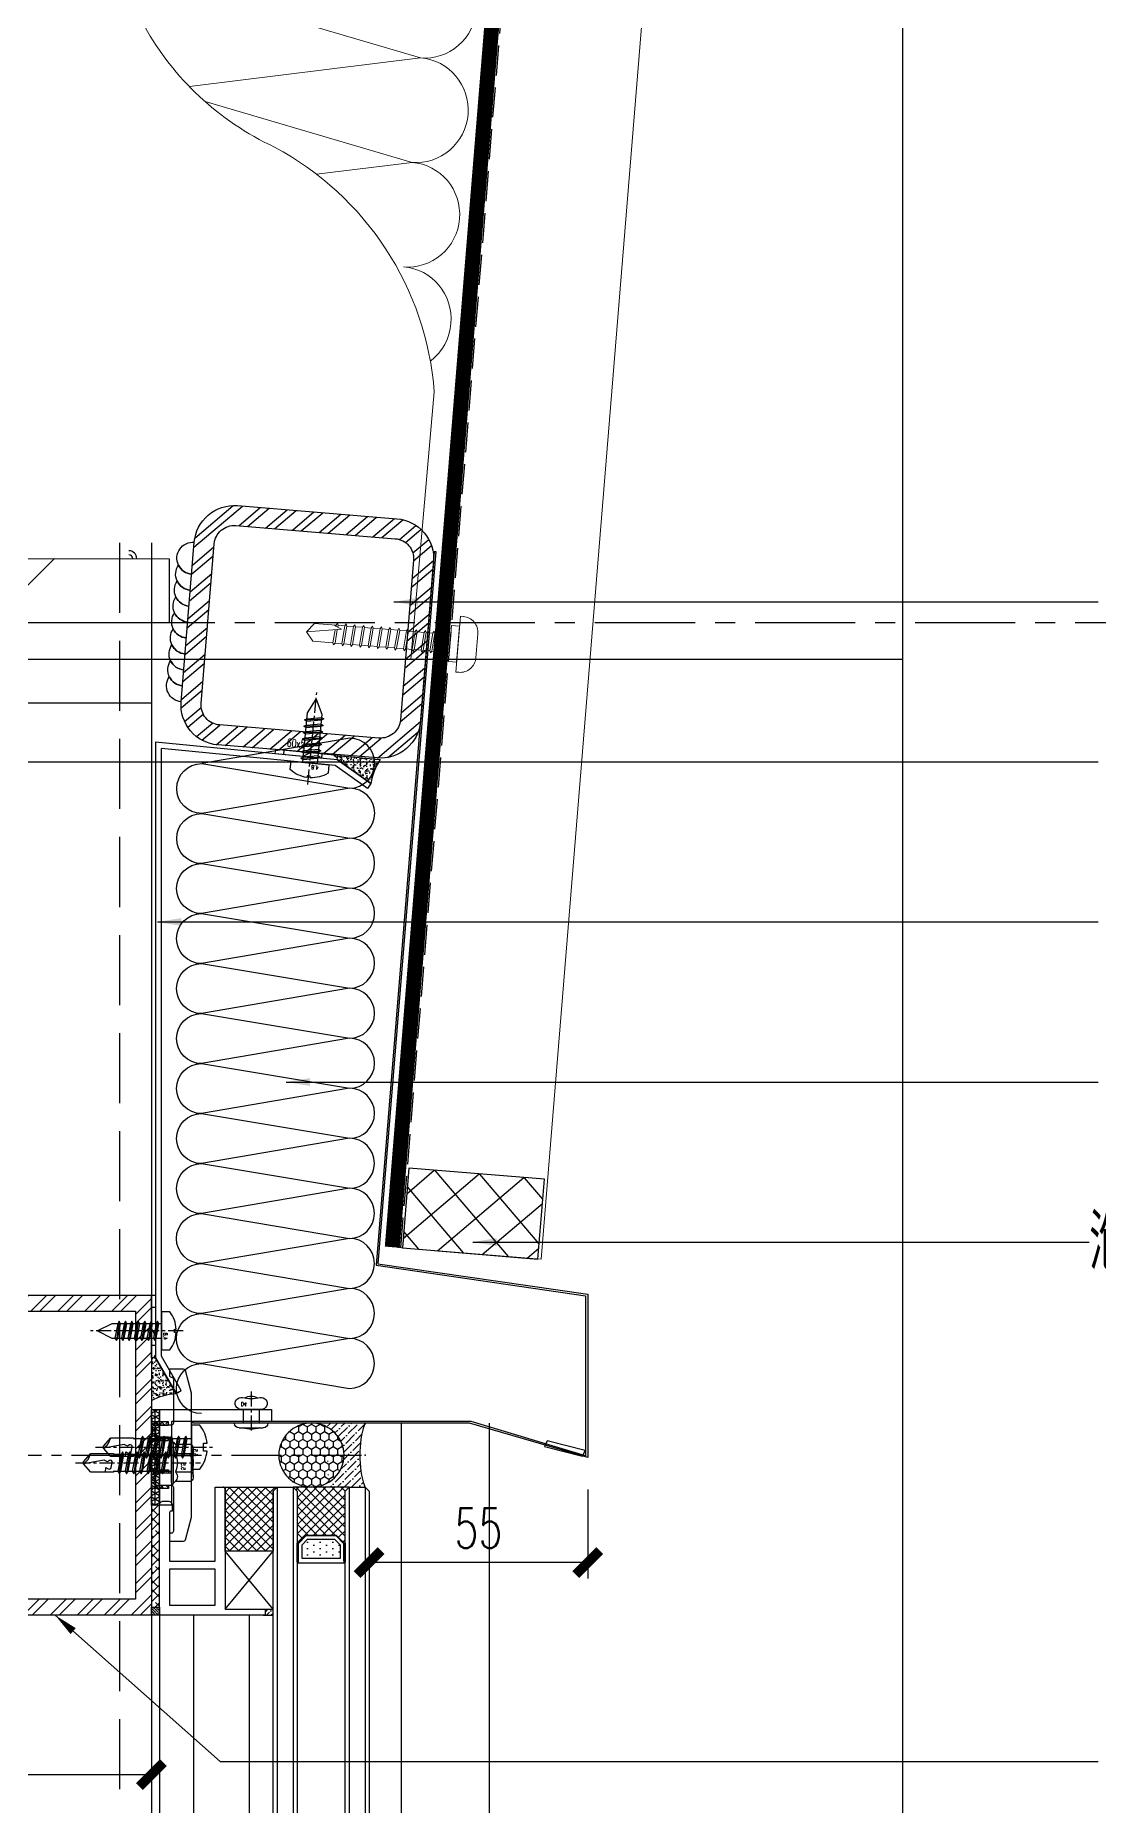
# Model space of a CAD drawing. Extents: x -160106 to 966792, y -663931 to 1550022.
# Drawn here: x -62686.9 to -62421.2, y -112861.3 to -112418.9 of the extents above; entities that cross this region are included whole.
import ezdxf
from ezdxf.enums import TextEntityAlignment as Align
from ezdxf.xclip import XClip

# ---------------------------------------------------------------- set-up
doc = ezdxf.new("R2010")
doc.units = 0
for name, pattern in [('AUSGEZOGEN', [0]), ('CENTER', [2, 1.25, -0.25, 0.25, -0.25]), ('ZN-CENTER', [2, 1.25, -0.25, 0.25, -0.25]), ('ZN-DASH', [0.35, 0.25, -0.1])]:
    doc.linetypes.add(name, pattern=pattern)
for name, color, linetype in [('!ZN1-填充-8', 8, 'Continuous'), ('!ZN3-不锈钢板幕墙-7', 7, 'Continuous'), ('!ZN3-玻璃幕墙-4', 4, 'Continuous'), ('!ZN4-辅助材料-1', 1, 'Continuous'), ('!ZN4-配件-11', 11, 'Continuous'), ('!ZN5-钢材投影-40', 40, 'Continuous'), ('!ZN5-钢材断面-2', 2, 'Continuous'), ('!ZN5-铝材投影-112', 112, 'Continuous'), ('!ZN5-铝材断面-6', 6, 'Continuous'), ('!ZN6-虚线-8', 8, 'ZN-DASH'), ('!ZN6-轴线-1', 1, 'ZN-CENTER'), ('0_SEALING', 40, 'Continuous'), ('20剖面图$0$建-墙-填充', 8, 'Continuous'), ('20剖面图$0$建-柱-钢', 9, 'Continuous'), ('2钢材断面', 2, 'Continuous'), ('A_Hatch', 8, 'Continuous'), ('DIM', 173, 'Continuous'), ('Fill', 8, 'Continuous'), ('TEXT', 7, 'Continuous'), ('ZX', 240, 'CENTER'), ('型材截面颜色', 253, 'Continuous'), ('焊缝', 8, 'Continuous')]:
    doc.layers.add(name, color=color, linetype=linetype)
for name, color, linetype, lineweight in [('0_FLASHING', 6, 'Continuous', 25), ('0_SCREW RIVET', 4, 'Continuous', 15), ('0CABR-填充', 8, 'Continuous', 5), ('0CABR-密封材料、垫片', 195, 'Continuous', 9), ('0填充', 8, 'Continuous', 13), ('彩钢板', 6, 'Continuous', 15), ('防火岩棉', 252, 'Continuous', 13)]:
    doc.layers.add(name, color=color, linetype=linetype, lineweight=lineweight)
doc.layers.add('0_INSULATION', color=252, linetype='Continuous', lineweight=9, transparency=0.2)
doc.layers.add('@ZN-型材编号（非打印层）', color=8, linetype='Continuous', plot=False)
doc.styles.add('DHTEXT-1', font='ROMANS.shx', dxfattribs={"width": 0.7, "bigfont": 'CHINESE.shx'})
doc.dimstyles.new('ZN4', dxfattribs={"dimscale": 4, "dimtxt": 2.5, "dimasz": 1.5, "dimexe": 1, "dimexo": 2, "dimgap": 0.9, "dimtad": 1, "dimdec": 0, "dimdsep": 46, "dimtxsty": 'DHTEXT-1', "dimblk": 'ARCHTICK', "dimcen": 2.5, "dimclrd": 173, "dimclre": 173, "dimclrt": 7, "dimazin": 2, "dimtfac": 1, "dimtix": 1, "dimtmove": 2, "dimatfit": 3, "dimfxl": 0, "dimarcsym": 0})

# ---------------------------------------------------------------- blocks, each defined once
blk = doc.blocks.new('20250911134809')
at = {"layer": '20剖面图$0$建-墙-填充'}
h = blk.add_hatch(dxfattribs=at)
h.set_pattern_fill('金属', color=0, scale=20, style=0)
h.set_pattern_definition([(45, (786552.944, -415521.477), (-35.355339, 35.355339), []), (45, (786576.514, -415521.477), (-35.355339, 35.355339), [])])
h.paths.add_polyline_path([(250, 499.72), (250.07, 483.72), (129.02, 484.03), (128.95, 16.03), (250.04, 15.72), (250, -0.28), (0, 0), (0.02, 16), (121.03, 16.03), (121.04, 484.03), (0.04, 484), (0, 500)])
at = {"layer": '20剖面图$0$建-柱-钢', "color": 0}
for p, q in [((129, 16.03), (250, 15.72)), ((250, 15.72), (250, -0.28)), ((250, -0.28), (0, 0))]:
    blk.add_line(p, q, dxfattribs=at)
at = {"layer": '焊缝', "ltscale": 30}
for radius in [2, 1]:
    blk.add_arc((239.95, 15.78), radius, 0, 90, dxfattribs=at)
blk = doc.blocks.new('20250822090122')
at = {"layer": 'A_Hatch'}
h = blk.add_hatch(dxfattribs=at)
h.set_pattern_fill('ANSI32', color=256)
h.set_pattern_definition([(45, (-80, -40), (-3.3676, 3.3676), []), (45, (-77.755, -40), (-3.3676, 3.3676), [])])
h.paths.add_polyline_path([(0, 40), (-80, 40), (-80, -40), (0, -40)])
h.paths.add_polyline_path([(-4, 36), (-4, -36), (-76, -36), (-76, 36)], flags=16)
at = {"layer": '2钢材断面'}
for points in [[(-80, 40), (0, 40), (0, -40), (-80, -40)], [(-76, 36), (-4, 36), (-4, -36), (-76, -36)]]:
    blk.add_lwpolyline(points, close=True, dxfattribs=at)
blk = doc.blocks.new('*U2477')
at = {"layer": '!ZN1-填充-8'}
h = blk.add_hatch(dxfattribs=at)
h.set_pattern_fill('ANSI37', color=256, scale=0.5, style=0)
h.set_pattern_definition([(45, (6, 0), (-1.12253, 1.12253), []), (135, (6, 0), (-1.12253, -1.12253), [])])
h.paths.add_polyline_path([(0, 5), (0, 19), (1, 18), (14, 18), (14, 17.75), (12, 15.75), (12, 8.25), (14, 6.25), (14, 6), (1, 6)])
for points in [[(18.75, 18), (14, 18), (14, 17.75), (18.75, 17.75)], [(18.75, 6.25), (14, 6.25), (14, 6), (18.75, 6)]]:
    blk.add_hatch(color=256, dxfattribs=at).paths.add_polyline_path(points)
h = blk.add_hatch(dxfattribs=at)
h.set_pattern_fill('DOTS', color=8, style=0)
h.set_pattern_definition([(0, (6, 0), (0.79375, 1.5875), [0, -1.5875])])
h.paths.add_polyline_path([(13, 15.34), (13, 8.66), (14.41, 7.25), (17.8, 7.25), (17.8, 16.75), (14.41, 16.75)])
for p, q in [((0, 23), (534, 23)), ((0, 19), (534, 19)), ((0, 5), (534, 5)), ((0, 1), (534, 1))]:
    blk.add_line(p, q, dxfattribs=at)
at = {"layer": '!ZN3-玻璃幕墙-4'}
for points in [[(534, 24), (1, 24), (0, 23), (0, 19), (1, 18), (534, 18)], [(534, 6), (1, 6), (0, 5), (0, 1), (1, 0), (534, 0)]]:
    blk.add_lwpolyline(points, dxfattribs=at)
at = {"layer": '!ZN4-辅助材料-1'}
for points in [[(0, 5), (0, 19), (1, 18), (14, 18), (14, 17.75), (12, 15.75), (12, 8.25), (12, 8.25), (14, 6.25), (14, 6), (1, 6), (0, 5)], [(12, 15.75), (12, 8.25), (14, 6.25), (19, 6.25), (19, 17.75), (14, 17.75)], [(18.75, 18), (14, 18), (14, 17.75), (18.75, 17.75)], [(13, 15.34), (13, 8.66), (14.41, 7.25), (17.8, 7.25), (17.8, 16.75), (14.41, 16.75)], [(18.75, 6.25), (14, 6.25), (14, 6), (18.75, 6)]]:
    blk.add_lwpolyline(points, close=True, dxfattribs=at)
blk.add_lwpolyline([(18.4, 17.75), (18.4, 17.65), (14.04, 17.65), (12.1, 15.71), (12.1, 8.29), (14.04, 6.35), (18.4, 6.35), (18.4, 6.25), (18.4, 6.35)], dxfattribs=at)
at = {"layer": 'Defpoints', "color": 250}
for p in [(0, 24), (0, 18), (0, 6), (12, 6), (0, 0)]:
    blk.add_point(p, dxfattribs=at)
blk = doc.blocks.new('20230625105620')
at = {"layer": '0CABR-填充'}
h = blk.add_hatch(dxfattribs=at)
h.set_pattern_fill('ANSI38', color=256, scale=0.3, angle=90)
h.set_pattern_definition([(135, (669.6331, -11486.4539), (-0.67351921, -0.67351921), []), (225, (669.6331, -11486.4539), (-0.67351921, -2.02055763), [2.38125, -1.42875])])
h.paths.add_polyline_path([(-5.2, 3.7), (-5.2, 4.5), (-8.5, 4.5), (-8.5, 7.5), (-5.2, 7.5), (-5.2, 8.3), (-9.5, 8.3), (-9.5, 3.7)])
h = blk.add_hatch(dxfattribs=at)
h.set_pattern_fill('ANSI38', color=256, scale=0.3, angle=90)
h.set_pattern_definition([(135, (669.6331, -11486.4539), (-0.67351921, -0.67351921), []), (225, (669.6331, -11486.4539), (-0.67351921, -2.02055763), [2.38125, -1.42875])])
h.paths.add_polyline_path([(-5.2, 3.7), (-5.2, 4.5), (-8.5, 4.5), (-8.5, 7.5), (-5.2, 7.5), (-5.2, 8.3), (-9.5, 8.3), (-9.5, 3.7)])
h = blk.add_hatch(dxfattribs=at)
h.set_pattern_fill('ANSI38', color=256, scale=0.3, angle=90)
h.set_pattern_definition([(135, (669.6331, -11498.4539), (-0.67351921, -0.67351921), []), (225, (669.6331, -11498.4539), (-0.67351921, -2.02055763), [2.38125, -1.42875])])
h.paths.add_polyline_path([(-5.2, -8.3), (-5.2, -7.5), (-8.5, -7.5), (-8.5, -4.5), (-5.2, -4.5), (-5.2, -3.7), (-9.5, -3.7), (-9.5, -8.3)])
h = blk.add_hatch(dxfattribs=at)
h.set_pattern_fill('ANSI38', color=256, scale=0.3, angle=90)
h.set_pattern_definition([(135, (669.6331, -11498.4539), (-0.67351921, -0.67351921), []), (225, (669.6331, -11498.4539), (-0.67351921, -2.02055763), [2.38125, -1.42875])])
h.paths.add_polyline_path([(-5.2, -8.3), (-5.2, -7.5), (-8.5, -7.5), (-8.5, -4.5), (-5.2, -4.5), (-5.2, -3.7), (-9.5, -3.7), (-9.5, -8.3)])
at = {"layer": '!ZN4-辅助材料-1'}
for points in [[(-5.2, 3.7), (-5.2, 4.5), (-8.5, 4.5), (-8.5, 7.5), (-5.2, 7.5), (-5.2, 8.3), (-9.5, 8.3), (-9.5, 3.7), (-5.2, 3.7)], [(-5.2, -3.7), (-5.2, -4.5), (-8.5, -4.5), (-8.5, -7.5), (-5.2, -7.5), (-5.2, -8.3), (-9.5, -8.3), (-9.5, -3.7), (-5.2, -3.7)]]:
    blk.add_lwpolyline(points, dxfattribs=at)
at = {"layer": '!ZN5-铝材投影-112'}
blk.add_lwpolyline([(-4.5, 4), (-4.5, -4, -0.414214), (-5, -4.5), (-8, -4.5, 0.414214), (-8.5, -5), (-8.5, -7, 0.414214), (-8, -7.5), (-4.5, -7.5, -0.414214), (-4, -8), (-4, -19, -0.414214), (-4.5, -19.5, 0.414214), (-5, -20), (-5, -21.5), (-1.49, -21.5, 0.339454), (-1.01, -21.13), (0.5, -15.5), (0.5, -0.5), (0, 0), (0.5, 0.5), (0.5, 15.5), (-1.01, 21.13, 0.339454), (-1.49, 21.5), (-5, 21.5), (-5, 20, 0.414214), (-4.5, 19.5, -0.414214), (-4, 19), (-4, 8, -0.414214), (-4.5, 7.5), (-8, 7.5, 0.414214), (-8.5, 7), (-8.5, 5, 0.414214), (-8, 4.5), (-5, 4.5, -0.414214), (-4.5, 4)], format="xyb", close=True, dxfattribs=at)
at = {"layer": '0CABR-密封材料、垫片'}
for points in [[(-5.2, 3.7), (-5.2, 4.5), (-8.5, 4.5), (-8.5, 7.5), (-5.2, 7.5), (-5.2, 8.3), (-9.5, 8.3), (-9.5, 3.7), (-5.2, 3.7)], [(-5.2, -3.7), (-5.2, -4.5), (-8.5, -4.5), (-8.5, -7.5), (-5.2, -7.5), (-5.2, -8.3), (-9.5, -8.3), (-9.5, -3.7), (-5.2, -3.7)]]:
    blk.add_lwpolyline(points, dxfattribs=at)
blk = doc.blocks.new('20240131155736')
at = {"layer": '!ZN1-填充-8'}
h = blk.add_hatch(dxfattribs=at)
h.set_pattern_fill('ANSI36', color=256, scale=0.5, angle=270, style=0)
h.set_pattern_definition([(315, (4155.5162, -11794.8225), (1.54348152, -0.420949506), [1.984375, -0.396875, 0, -0.396875])])
h.paths.add_polyline_path([(-0.75, 0.75), (-0.75, -0.75), (1.25, -0.75), (1.25, 0.75)])
at = {"layer": '!ZN4-辅助材料-1', "linetype": 'AUSGEZOGEN'}
blk.add_line((-1.25, 0.75), (1.25, 0.75), dxfattribs=at)
blk = doc.blocks.new('20240131160147')
at = {"layer": '!ZN5-铝材断面-6'}
blk.add_lwpolyline([(-3.36, 1.25), (-3.36, 19.75), (-0.86, 19.75), (-0.86, -10.75), (9.14, -10.75), (9.14, -12.25), (-17.26, -12.25), (-17.26, 15.25, -0.414214), (-16.26, 16.25), (-15.06, 16.25, -0.414214), (-14.06, 15.25), (-14.06, 13.75), (-14.26, 13.75, 0.414214), (-14.76, 13.25), (-14.76, 1.25)], format="xyb", close=True, dxfattribs=at)
blk.add_lwpolyline([(-14.76, -0.75), (-14.76, -9.75), (-3.36, -9.75), (-3.36, -0.75)], close=True, dxfattribs=at)
at = {"layer": '!ZN1-填充-8', "ltscale": 50, "xscale": -1, "rotation": 180}
blk.add_blockref('20240131155736', (9.89, -11.5), dxfattribs=at)
blk = doc.blocks.new('20250822102610', base_point=(-89164.55, -87453.63))
at = {"layer": '!ZN1-填充-8'}
h = blk.add_hatch(dxfattribs=at)
h.set_pattern_fill('ANSI37', color=256, style=0)
h.set_pattern_definition([(45, (0, 0), (-1.122532015, 1.122532015), []), (135, (0, 0), (-1.122532015, -1.122532015), [])])
edge = h.paths.add_edge_path()
edge.add_line((-89165.05, -87423.13), (-89151.55, -87423.13))
edge.add_line((-89151.55, -87423.13), (-89152.55, -87424.13))
edge.add_line((-89152.55, -87424.13), (-89152.55, -87439.13))
edge.add_line((-89152.55, -87439.13), (-89164.55, -87439.13))
edge.add_line((-89164.55, -87439.13), (-89164.55, -87423.63))
edge.add_arc((-89165.05, -87423.63), 0.5, 359.9997, 450)
at = {"layer": '!ZN1-填充-8', "ltscale": 100}
for p, q in [((-89164.55, -87453.63), (-89152.55, -87439.13)), ((-89152.55, -87453.63), (-89164.55, -87439.13))]:
    blk.add_line(p, q, dxfattribs=at)
at = {"layer": '!ZN4-辅助材料-1', "linetype": 'AUSGEZOGEN'}
blk.add_lwpolyline([(-89165.05, -87423.13), (-89151.55, -87423.13), (-89152.55, -87424.13), (-89152.55, -87439.13), (-89164.55, -87439.13), (-89164.55, -87423.63, 0.414215), (-89165.05, -87423.13), (-89165.05, -87423.13)], format="xyb", dxfattribs=at)
blk.add_lwpolyline([(-89152.55, -87439.13), (-89164.55, -87439.13), (-89164.55, -87442.13)], dxfattribs=at)
blk.add_lwpolyline([(-89164.55, -87439.13), (-89164.55, -87453.63), (-89152.55, -87453.63), (-89152.55, -87439.13)], close=True, dxfattribs=at)
blk = doc.blocks.new('20250822103338', base_point=(-89182.55, -87455.13))
at = {"layer": '0填充'}
h = blk.add_hatch(dxfattribs=at)
h.set_pattern_fill('ANSI38', color=256, angle=360, style=0)
h.set_pattern_definition([(45, (0, 0), (-1.122532015, 1.122532015), []), (135, (0, 0), (-3.367596045, 1.122532015), [3.96875, -2.38125])])
h.paths.add_polyline_path([(-89182.55, -87453.13), (-89180.55, -87453.13), (-89180.55, -87427.63), (-89182.55, -87427.63)])
at = {"layer": '型材截面颜色', "ltscale": 60}
h = blk.add_hatch(dxfattribs=at)
h.set_pattern_fill('ANSI36', color=256, scale=0.3, angle=90)
h.set_pattern_definition([(135, (0, 0), (-0.9260889125, 0.2525697034), [1.190625, -0.238125, 0, -0.238125])])
h.paths.add_polyline_path([(-89182.55, -87455.13), (-89182.55, -87453.13), (-89180.55, -87453.13), (-89180.55, -87455.13)])
at = {"layer": '!ZN4-辅助材料-1'}
for points in [[(-89180.55, -87427.63), (-89182.55, -87427.63), (-89182.55, -87453.13), (-89180.55, -87453.13)], [(-89182.55, -87455.13), (-89182.55, -87453.13), (-89180.55, -87453.13), (-89180.55, -87455.13)]]:
    blk.add_lwpolyline(points, close=True, dxfattribs=at)
at = {"layer": '0CABR-密封材料、垫片'}
blk.add_lwpolyline([(-89180.55, -87427.63), (-89182.55, -87427.63), (-89182.55, -87455.13), (-89180.55, -87455.13)], close=True, dxfattribs=at)
blk = doc.blocks.new('20250822103828')
at = {"layer": '!ZN4-辅助材料-1', "ltscale": 100}
for name, p in [('20250822102610', (18.4, 1.5)), ('20250822103338', (0, 0))]:
    blk.add_blockref(name, p, dxfattribs=at)
at = {"layer": '!ZN6-虚线-8', "ltscale": 50}
blk.add_blockref('20240131160147', (19.26, 12.25), dxfattribs=at)
blk = doc.blocks.new('*U946')
at = {"color": 0, "linetype": 'CENTER', "ltscale": 3}
blk.add_line((24, 0), (-5.91, 0), dxfattribs=at)
at = {"linetype": 'ByBlock', "ltscale": 10}
for p, q in [((0, 2.08), (14.29, 2.08)), ((1.42, 2.73), (2.2, -2.73)), ((3.22, 2.73), (4, -2.73)), ((5.02, 2.73), (5.8, -2.73)), ((6.82, 2.73), (7.6, -2.73)), ((8.62, 2.73), (9.4, -2.73)), ((10.42, 2.73), (11.2, -2.73)), ((12.22, 2.73), (13, -2.73)), ((14.29, -2.09), (0, -2.09))]:
    blk.add_line(p, q, dxfattribs=at)
blk.add_lwpolyline([(-3.94, 1, -0.137385), (-2.12, 5.5), (0, 5.5), (0, -5.5), (-2.12, -5.5, -0.137385), (-3.94, -1), (-3, -1), (-3, 1)], format="xyb", close=True, dxfattribs=at)
for points in [[(1.83, -2.09), (1.05, 2.08), (1.42, 2.73), (1.79, 2.08), (2.57, -2.09), (2.2, -2.73)], [(3.63, -2.09), (2.85, 2.08), (3.22, 2.73), (3.59, 2.08), (4.37, -2.09), (4, -2.73)], [(5.43, -2.09), (4.65, 2.08), (5.02, 2.73), (5.39, 2.08), (6.17, -2.09), (5.8, -2.73)], [(7.23, -2.09), (6.45, 2.08), (6.82, 2.73), (7.19, 2.08), (7.97, -2.09), (7.6, -2.73)], [(9.03, -2.09), (8.25, 2.08), (8.62, 2.73), (8.99, 2.08), (9.77, -2.09), (9.4, -2.73)], [(10.83, -2.09), (10.05, 2.08), (10.42, 2.73), (10.79, 2.08), (11.57, -2.09), (11.2, -2.73)], [(12.63, -2.09), (11.85, 2.08), (12.22, 2.73), (12.59, 2.08), (13.37, -2.09), (13, -2.73)]]:
    blk.add_lwpolyline(points, close=True, dxfattribs=at)
for points in [[(14.29, -2.09, -0.414214), (14.45, -2.24), (14.45, -2.32), (20.18, -2.32), (22, -0.26), (22, 0.26), (20.18, 2.32), (14.45, 2.32), (14.45, 2.24, -0.414214), (14.29, 2.08)], [(16.51, -2.32), (16.36, -1.2), (15.83, -1.52, -0.530462), (15.03, -1.17), (14.81, 0.1, -0.651316), (15.47, 0.54), (16, 0.21), (16.77, 0.66), (22, -0.26, -0.201226), (20.18, 2.32)]]:
    blk.add_lwpolyline(points, format="xyb", dxfattribs=at)
at = {"layer": 'Defpoints', "color": 0, "ltscale": 10, "style": 'DHTEXT-1', "width": 0.7}
blk.add_text('5.5', height=1, rotation=90, dxfattribs=at).set_placement((-0.49, -1.36), align=Align.CENTER)
blk = doc.blocks.new('16胶缝')
at = {"layer": '!ZN1-填充-8', "ltscale": 0.1}
h = blk.add_hatch(dxfattribs=at)
h.set_pattern_fill('HONEY', color=256, scale=10, style=0)
h.set_pattern_definition([(5e-15, (-19679.56, -11324.3713), (1.875, 1.08253175), [1.25, -2.5]), (120, (-19679.56, -11324.3713), (-1.874999996, 1.082531757), [1.25, -2.5]), (60, (-19679.56, -11324.3713), (4e-09, 2.165063507), [-2.5, 1.25])])
edge = h.paths.add_edge_path()
edge.add_ellipse((8, 13.4), major_axis=(0, -8.15), ratio=0.981746, start_angle=0, end_angle=360)
h = blk.add_hatch(dxfattribs=at)
h.set_pattern_fill('ANSI36', color=256, scale=10, style=0)
h.set_pattern_definition([(45, (-19679.5754, -11324.3713), (0.66291261, 2.43067956), [3.125, -0.625, 0, -0.625])])
edge = h.paths.add_edge_path()
edge.add_ellipse((8.02, 13.4), major_axis=(0.87, 8.1), ratio=0.981332, start_angle=124.6263, end_angle=247.3977, ccw=False)
edge.add_arc((0, 10.2), 1.2, 269.9716, 324.4867, ccw=False)
edge.add_line((0, 9), (0, 0))
edge.add_arc((8, -24.92), 26.17, 432.2032, 467.7968, ccw=False)
edge.add_line((16, 0), (16, 9))
edge.add_arc((16.01, 10.23), 1.23, 216.5906, 269.6986, ccw=False)
at = {"layer": '!ZN4-辅助材料-1', "color": 1, "ltscale": 0.1}
blk.add_arc((8, -24.92), 26.17, 72.2032, 107.7968, dxfattribs=at)
blk.add_ellipse((8, 13.4), major_axis=(0, -8.15), ratio=0.981746, dxfattribs=at)
blk.add_point((8, 0), dxfattribs=at)
blk = doc.blocks.new('胶缝断面')
at = {"color": 7, "ltscale": 0.1, "extrusion": (0, 0, -1), "zscale": -1, "rotation": 180}
blk.add_blockref('16胶缝', (8, 0), dxfattribs=at)
blk = doc.blocks.new('方管钢60x5')
at = {"layer": 'Fill'}
h = blk.add_hatch(dxfattribs=at)
h.set_pattern_fill('ANSI32', color=8, scale=0.5, style=0)
h.set_pattern_definition([(45, (-2913.3746, -800.701), (-3.367596, 3.367596), []), (45, (-2911.1295, -800.701), (-3.367596, 3.367596), [])])
edge = h.paths.add_edge_path(flags=16)
edge.add_line((-20, 25), (20, 25))
edge.add_arc((20, 20), 5, 0, 90, ccw=False)
edge.add_line((25, 20), (25, -20))
edge.add_arc((20, -20), 5, 270, 360, ccw=False)
edge.add_line((20, -25), (-20, -25))
edge.add_arc((-20, -20), 5, 180, 270, ccw=False)
edge.add_line((-25, -20), (-25, 20))
edge.add_arc((-20, 20), 5, 90, 180, ccw=False)
edge = h.paths.add_edge_path()
edge.add_line((-20, 30), (20, 30))
edge.add_arc((20, 20), 10, 0, 90, ccw=False)
edge.add_line((30, 20), (30, -20))
edge.add_arc((20, -20), 10, 270, 360, ccw=False)
edge.add_line((20, -30), (-20, -30))
edge.add_arc((-20, -20), 10, 180, 270, ccw=False)
edge.add_line((-30, -20), (-30, 20))
edge.add_arc((-20, 20), 10, 90, 180, ccw=False)
for points in [[(-20, 30), (20, 30, -0.414214), (30, 20), (30, -20, -0.414214), (20, -30), (-20, -30, -0.414214), (-30, -20), (-30, 20, -0.414214)], [(-20, 25), (20, 25, -0.414214), (25, 20), (25, -20, -0.414214), (20, -25), (-20, -25, -0.414214), (-25, -20), (-25, 20, -0.414214)]]:
    blk.add_lwpolyline(points, format="xyb", close=True)
at = {"layer": '@ZN-型材编号（非打印层）', "style": 'DHTEXT-1', "width": 0.7}
blk.add_text('60x5', height=2, dxfattribs=at).set_placement((-0.51, -28.04), align=Align.MIDDLE_CENTER)
blk = doc.blocks.new('*U781')
at = {"layer": '!ZN5-钢材断面-2'}
blk.add_blockref('方管钢60x5', (0, 0), dxfattribs=at)
blk = doc.blocks.new('$紧固件$00000145')
at = {"layer": '0_SCREW RIVET'}
for p, q in [((-1.72, 9.4), (-1.72, 7.22)), ((2.78, 9.4), (2.78, 7.61)), ((-1.72, 6.71), (-1.72, 5.01)), ((-1.72, 4.51), (-1.72, 2.8)), ((2.78, 7.11), (2.78, 5.4)), ((2.78, 4.9), (2.78, 3.19)), ((-1.72, 2.3), (-1.72, 0.59)), ((-1.72, 0.09), (-1.72, -1.62)), ((2.78, 2.69), (2.78, 0.99)), ((2.78, 0.48), (2.78, -1.22)), ((-1.72, -2.12), (-1.72, -3.83)), ((-1.72, -4.33), (-1.72, -6.03)), ((2.78, -1.72), (2.78, -3.43)), ((2.78, -3.93), (2.78, -5.64)), ((-1.72, -6.54), (-1.72, -8.24)), ((-1.72, -8.74), (-1.72, -10.45)), ((2.78, -6.14), (2.78, -7.85)), ((2.78, -8.35), (2.78, -10.06)), ((-1.72, -10.95), (-1.72, -12.66)), ((-1.72, -13.16), (-1.72, -14.87)), ((2.78, -10.56), (2.78, -12.26)), ((2.78, -12.77), (2.78, -14.47)), ((-1.72, -15.37), (-1.72, -17.08)), ((-1.72, -17.58), (-1.72, -19.28)), ((2.78, -14.97), (2.78, -16.68)), ((2.78, -17.18), (2.78, -18.89)), ((-1.72, -19.79), (-1.72, -24.8)), ((2.78, -19.39), (2.78, -24.8)), ((-1.72, -24.8), (0.53, -26.6)), ((0.53, -26.6), (2.78, -24.8))]:
    blk.add_line(p, q, dxfattribs=at)
blk.add_lwpolyline([(-6.47, 12.14, -0.414214), (-2.47, 16.14), (3.53, 16.14, -0.414214), (7.53, 12.14), (7.53, 12.15), (7.53, 11.4), (-6.47, 11.4), (-6.47, 12.15)], format="xyb", close=True, dxfattribs=at)
for points in [[(-3.97, 11.4), (5.03, 11.4), (5.03, 9.4), (-3.97, 9.4)], [(-1.72, 6.71), (2.78, 7.11), (3.28, 7.4), (2.78, 7.61), (-1.72, 7.22), (-2.22, 6.92)], [(-1.72, 4.51), (2.78, 4.9), (3.28, 5.19), (2.78, 5.4), (-1.72, 5.01), (-2.22, 4.71)], [(-1.72, 2.3), (2.78, 2.69), (3.28, 2.99), (2.78, 3.19), (-1.72, 2.8), (-2.22, 2.5)], [(-1.72, 0.09), (2.78, 0.48), (3.28, 0.78), (2.78, 0.99), (-1.72, 0.59), (-2.22, 0.3)], [(-1.72, -2.12), (2.78, -1.72), (3.28, -1.43), (2.78, -1.22), (-1.72, -1.62), (-2.22, -1.91)], [(-1.72, -4.33), (2.78, -3.93), (3.28, -3.64), (2.78, -3.43), (-1.72, -3.83), (-2.22, -4.12)], [(-1.72, -6.54), (2.78, -6.14), (3.28, -5.85), (2.78, -5.64), (-1.72, -6.03), (-2.22, -6.33)], [(-1.72, -8.74), (2.78, -8.35), (3.28, -8.06), (2.78, -7.85), (-1.72, -8.24), (-2.22, -8.54)], [(-1.72, -10.95), (2.78, -10.56), (3.28, -10.26), (2.78, -10.06), (-1.72, -10.45), (-2.22, -10.75)], [(-1.72, -13.16), (2.78, -12.77), (3.28, -12.47), (2.78, -12.26), (-1.72, -12.66), (-2.22, -12.95)], [(-1.72, -15.37), (2.78, -14.97), (3.28, -14.68), (2.78, -14.47), (-1.72, -14.87), (-2.22, -15.16)], [(-1.72, -17.58), (2.78, -17.18), (3.28, -16.89), (2.78, -16.68), (-1.72, -17.08), (-2.22, -17.37)]]:
    blk.add_lwpolyline(points, close=True, dxfattribs=at)
for points in [[(1.71, -18.98), (-1.72, -19.28), (-2.22, -19.58), (-1.72, -19.79), (1.63, -19.49)], [(0.53, -26.6), (1.87, -17.97), (2.51, -19.41), (2.48, -19.44), (2.78, -19.9)], [(2.3, -18.93), (2.78, -18.89), (3.28, -19.1), (2.78, -19.39), (2.5, -19.42)]]:
    blk.add_lwpolyline(points, dxfattribs=at)
blk = doc.blocks.new('*U2488')
at = {"ltscale": 10}
for p, q in [((-1.02, 4.62), (-4.95, 4.62)), ((-0.55, -5.12), (-0.55, 5.12)), ((-0.17, 5.48), (0, 4.84)), ((0, -4.84), (0, 4.84)), ((-5.45, -3.46), (-5.45, 3.46)), ((-1.02, 2.31), (-4.95, 2.31)), ((0, 2.08), (14.29, 2.08)), ((1.42, 2.73), (2.2, -2.73)), ((3.22, 2.73), (4, -2.73)), ((5.02, 2.73), (5.8, -2.73)), ((6.82, 2.73), (7.6, -2.73)), ((8.62, 2.73), (9.4, -2.73)), ((10.42, 2.73), (11.2, -2.73)), ((12.22, 2.73), (13, -2.73)), ((-1.02, -2.31), (-4.95, -2.31)), ((14.29, -2.09), (0, -2.09)), ((-1.02, -4.62), (-4.95, -4.62)), ((-0.17, -5.48), (0, -4.84))]:
    blk.add_line(p, q, dxfattribs=at)
at = {"color": 0, "linetype": 'ZN-CENTER', "ltscale": 3}
blk.add_line((24, 0), (-7.28, 0), dxfattribs=at)
at = {"ltscale": 10}
for points in [[(1.83, -2.09), (1.05, 2.08), (1.42, 2.73), (1.79, 2.08), (2.57, -2.09), (2.2, -2.73)], [(3.63, -2.09), (2.85, 2.08), (3.22, 2.73), (3.59, 2.08), (4.37, -2.09), (4, -2.73)], [(5.43, -2.09), (4.65, 2.08), (5.02, 2.73), (5.39, 2.08), (6.17, -2.09), (5.8, -2.73)], [(7.23, -2.09), (6.45, 2.08), (6.82, 2.73), (7.19, 2.08), (7.97, -2.09), (7.6, -2.73)], [(9.03, -2.09), (8.25, 2.08), (8.62, 2.73), (8.99, 2.08), (9.77, -2.09), (9.4, -2.73)], [(10.83, -2.09), (10.05, 2.08), (10.42, 2.73), (10.79, 2.08), (11.57, -2.09), (11.2, -2.73)], [(12.63, -2.09), (11.85, 2.08), (12.22, 2.73), (12.59, 2.08), (13.37, -2.09), (13, -2.73)]]:
    blk.add_lwpolyline(points, close=True, dxfattribs=at)
for points in [[(14.29, -2.09, -0.414214), (14.45, -2.24), (14.45, -2.32), (20.18, -2.32), (22, -0.26), (22, 0.26), (20.18, 2.32), (14.45, 2.32), (14.45, 2.24, -0.414214), (14.29, 2.08)], [(16.51, -2.32), (16.36, -1.2), (15.83, -1.52, -0.530462), (15.03, -1.17), (14.81, 0.1, -0.651316), (15.47, 0.54), (16, 0.21), (16.77, 0.66), (22, -0.26, -0.201226), (20.18, 2.32)]]:
    blk.add_lwpolyline(points, format="xyb", dxfattribs=at)
for centre, radius, start, end in [((-3.87, 3.46), 1.58, 133.1736, 226.8264), ((0.07, 3.46), 1.58, 133.1736, 226.8264), ((7.48, -2.87), 11.32, 132.4922, 138.6064), ((0.13, 0), 5.58, 155.5673, 204.4327), ((4.07, 0), 5.58, 155.5673, 204.4327), ((-3.87, -3.46), 1.58, 133.1736, 226.8264), ((0.07, -3.46), 1.58, 133.1736, 226.8264), ((7.48, 2.87), 11.32, 221.3936, 227.5078)]:
    blk.add_arc(centre, radius, start, end, dxfattribs=at)
at = {"layer": 'Defpoints', "color": 0, "ltscale": 10, "style": 'DHTEXT-1', "width": 0.7}
blk.add_text('5.5', height=1, rotation=90, dxfattribs=at).set_placement((-2.46, -0.93), align=Align.CENTER)
blk = doc.blocks.new('*U2489')
at = {"color": 0, "linetype": 'CENTER', "ltscale": 3}
blk.add_line((7.91, 0), (-2.45, 0), dxfattribs=at)
at = {"linetype": 'ByBlock', "lineweight": -2, "ltscale": 10}
for p, q in [((-1.2, -3), (-1.2, 3)), ((0, 4.2), (0, -4.2)), ((3.4, 2), (0, 2)), ((3.4, 2.5), (3.4, -2.5)), ((3.4, -2), (0, -2))]:
    blk.add_line(p, q, dxfattribs=at)
for centre, radius, start, end in [((4.42, 0), 5.96, 160.395, 199.605), ((0, 3), 1.2, 90, 180), ((4.9, 2.5), 1.5, 348.448, 180), ((14.07, 0), 8, 164.3308, 195.6692), ((4.09, 0), 2.67, 323.2266, 36.7843), ((0, -3), 1.2, 180, 270), ((4.9, -2.5), 1.5, 180, 11.552)]:
    blk.add_arc(centre, radius, start, end, dxfattribs=at)
at = {"layer": 'Defpoints', "color": 0, "ltscale": 10, "style": 'DHTEXT-1', "width": 0.7}
blk.add_text('D4', height=1, rotation=90, dxfattribs=at).set_placement((5.27, -1.85), align=Align.CENTER)
blk = doc.blocks.new('*U2380')
at = {"layer": '0_INSULATION'}
for p, q in [((114761.39, -53978.93), (114792.96, -53985.48)), ((114792.96, -53985.48), (114764.45, -53991.41)), ((114766.55, -53993.11), (114792.96, -53998.59)), ((114792.96, -53998.59), (114781.19, -54001.04))]:
    blk.add_line(p, q, dxfattribs=at)
blk.add_lwpolyline([(114802.18, -53758.14), (114802.18, -54358.14), (114752.18, -54358.14), (114752.18, -54147.49, -0.323318), (114775.68, -54112.49, 0.242761), (114797.68, -54086.41), (114798.06, -54026.96, 0.256774), (114775.68, -53998.09, -0.323318), (114752.18, -53963.09), (114752.18, -53758.14)], format="xyb", close=True, dxfattribs=at)
at = {"layer": '0_INSULATION', "extrusion": (0, 0, -1)}
for centre, start_param, end_param in [((114792.95, -53978.93), 1.570796, 3.141593), ((114792.96, -53992.04), 0, 1.570796), ((114792.96, -53992.04), 1.570796, 3.141593), ((114792.96, -54005.15), 0, 1.570796), ((114792.96, -54005.15), 1.570796, 3.141593), ((114792.96, -54018.26), 0, 1.570796), ((114792.96, -54018.26), 1.570796, 2.416555)]:
    blk.add_ellipse(centre, major_axis=(0, 6.56), ratio=0.988253, start_param=start_param, end_param=end_param, dxfattribs=at)
blk = doc.blocks.new('*U2491')
at = {"color": 0, "linetype": 'CENTER', "ltscale": 3}
blk.add_line((-5.42, 0), (17.71, 0), dxfattribs=at)
at = {"linetype": 'ByBlock', "ltscale": 10}
for p, q in [((0, 1.79), (12.38, 1.79)), ((0.98, 2.4), (1.66, -2.4)), ((2.58, 2.4), (3.26, -2.4)), ((4.18, 2.4), (4.86, -2.4)), ((5.78, 2.4), (6.46, -2.4)), ((7.38, 2.4), (8.06, -2.4)), ((8.98, 2.4), (9.66, -2.4)), ((10.58, 2.4), (11.26, -2.4)), ((12.38, 1.79), (16, 0)), ((16, 0), (12.38, -1.79)), ((12.38, -1.79), (0, -1.79))]:
    blk.add_line(p, q, dxfattribs=at)
blk.add_lwpolyline([(-3.3, 0.4), (-3.69, 0.4, -0.147478), (-2.14, 4.75), (0, 4.75), (0, -4.75), (-2.14, -4.75, -0.147478), (-3.69, -0.4), (-3.3, -0.4)], format="xyb", close=True, dxfattribs=at)
for points in [[(1.3, -1.79), (0.63, 1.79), (0.98, 2.4), (1.33, 1.79), (2.01, -1.79), (1.66, -2.4)], [(2.9, -1.79), (2.23, 1.79), (2.58, 2.4), (2.93, 1.79), (3.61, -1.79), (3.26, -2.4)], [(4.5, -1.79), (3.83, 1.79), (4.18, 2.4), (4.53, 1.79), (5.21, -1.79), (4.86, -2.4)], [(6.1, -1.79), (5.43, 1.79), (5.78, 2.4), (6.13, 1.79), (6.81, -1.79), (6.46, -2.4)], [(7.7, -1.79), (7.03, 1.79), (7.38, 2.4), (7.73, 1.79), (8.41, -1.79), (8.06, -2.4)], [(9.3, -1.79), (8.63, 1.79), (8.98, 2.4), (9.33, 1.79), (10.01, -1.79), (9.66, -2.4)], [(10.9, -1.79), (10.23, 1.79), (10.58, 2.4), (10.93, 1.79), (11.61, -1.79), (11.26, -2.4)]]:
    blk.add_lwpolyline(points, close=True, dxfattribs=at)
at = {"layer": 'Defpoints', "color": 0, "ltscale": 10, "style": 'DHTEXT-1', "width": 0.7}
blk.add_text('4.8', height=1, rotation=90, dxfattribs=at).set_placement((-0.49, -1.36), align=Align.CENTER)
blk = doc.blocks.new('20250917165921')
at = {"layer": '!ZN1-填充-8', "ltscale": 0.1}
h = blk.add_hatch(dxfattribs=at)
h.set_pattern_fill('NET3', color=256, scale=3, angle=-95.5434, style=0)
h.set_pattern_definition([(264.456631, (104404.084, -73666.036), (9.48045504, -0.92010714), []), (324.456631, (104404.084, -73666.036), (5.5370637, 7.75026134), []), (24.456631, (104404.084, -73666.036), (-3.94339137, 8.6703685), [])])
h.paths.add_polyline_path([(-207.93, 8465.87), (-207.84, 8466.86), (-223.42, 8468.37), (-223.52, 8467.38)])
at = {"layer": '!ZN1-填充-8'}
h = blk.add_hatch(dxfattribs=at)
h.set_pattern_fill('AR-SAND', color=256, scale=0.5, angle=-95.5434, style=0)
h.set_pattern_definition([(301.95663085, (104404.0838, -73666.0365), (1.221675117, -0.078378574), [0, -0.9652, 0, -1.0795, 0, -1.031875]), (271.9566308, (104404.0838, -73666.0365), (1.675122981, -1.29166435), [0, -0.5207, 0, -0.86995, 0, -0.333375]), (231.95663085, (104404.1593, -73665.2591), (-0.187446867, -1.968580045), [0, -0.3175, 0, -1.143, 0, -1.49225]), (221.9566308, (104404.1593, -73665.259), (0.370319602, -1.953800914), [0, -0.15875, 0, -0.7493, 0, -0.85725])])
edge = h.paths.add_edge_path()
edge.add_arc((-185.32, 8457.7), 14.38, 505.5687, 531.3238)
edge.add_line((-199.54, 8459.87), (-207.93, 8465.87))
edge.add_line((-207.93, 8465.87), (-208.25, 8465.9))
edge.add_line((-208.25, 8465.9), (-208.16, 8466.89))
edge.add_line((-208.16, 8466.89), (-197.18, 8465.83))
at = {"layer": '!ZN1-填充-8', "ltscale": 0.1}
h = blk.add_hatch(dxfattribs=at)
h.set_pattern_fill('NET3', color=256, scale=3, style=0)
h.set_pattern_definition([(0, (71388.967, 120397.154), (0, 9.525), []), (60, (71388.967, 120397.154), (-8.248892, 4.7625), []), (120, (71388.967, 120397.154), (-8.248892, -4.7625), [])])
h.paths.add_polyline_path([(-253.4, 8316.34), (-254.4, 8316.34), (-254.4, 8332), (-253.4, 8332)])
at = {"layer": '!ZN1-填充-8'}
h = blk.add_hatch(dxfattribs=at)
h.set_pattern_fill('AR-SAND', color=256, scale=0.5, style=0)
h.set_pattern_definition([(37.5, (71388.9665, 120397.1542), (-0.0400007824, 1.223533093), [0, -0.9652, 0, -1.0795, 0, -1.031875]), (7.5, (71388.9665, 120397.1542), (1.123808208, 1.792062751), [0, -0.5207, 0, -0.86995, 0, -0.333375]), (327.5, (71388.1855, 120397.1542), (1.977480926, 0.003592962), [0, -0.3175, 0, -1.143, 0, -1.49225]), (317.5, (71388.1855, 120397.1542), (1.908891131, 0.557323308), [0, -0.15875, 0, -0.7493, 0, -0.85725])])
edge = h.paths.add_edge_path()
edge.add_arc((-247.45, 8293.04), 14.38, 93.1328, 118.888, ccw=False)
edge.add_line((-248.24, 8307.4), (-253.4, 8316.34))
edge.add_line((-253.4, 8316.34), (-253.4, 8316.66))
edge.add_line((-253.4, 8316.66), (-254.4, 8316.66))
edge.add_line((-254.4, 8316.66), (-254.4, 8305.63))
h = blk.add_hatch(dxfattribs=at)
h.set_pattern_fill('NET3', color=256, scale=0.4, angle=90, style=0)
h.set_pattern_definition([(90, (71388.9665, 120397.1542), (-1.27, -2e-16), []), (150, (71388.9665, 120397.1542), (-0.635, -1.099852263), []), (210, (71388.9665, 120397.1542), (0.635, -1.099852263), [])])
h.paths.add_polyline_path([(-252.4, 8279.5), (-254.4, 8279.5), (-254.4, 8303.4), (-252.4, 8303.4)])
at = {"layer": '0_SEALING'}
h = blk.add_hatch(dxfattribs=at)
h.set_pattern_fill('ANSI37', color=256, scale=5, angle=-4.6574)
h.set_pattern_definition([(40.3425956, (80164.74, 114224.8545), (-5.13839296, 6.0498615), []), (130.3425956, (80164.74, 114224.8545), (-6.0498615, -5.13839296), [])])
h.paths.add_polyline_path([(-156.16, 8360.95), (-190.05, 8363.71), (-191.67, 8343.78), (-157.79, 8341.01)])
at = {"layer": '!ZN3-不锈钢板幕墙-7', "ltscale": 4}
for p, q in [((-253.4, 8470.28), (-253.4, 8316.34)), ((-253.4, 8470.28), (-207.93, 8465.87)), ((-251.9, 8316.74), (-251.9, 8468.63)), ((-208.48, 8464.41), (-251.9, 8468.63)), ((-200.41, 8458.65), (-208.48, 8464.41)), ((-207.93, 8465.87), (-199.54, 8459.87)), ((-199.54, 8459.87), (-200.41, 8458.65)), ((-253.4, 8316.34), (-248.24, 8307.4)), ((-246.94, 8308.15), (-251.9, 8316.74)), ((-248.24, 8307.4), (-246.94, 8308.15))]:
    blk.add_line(p, q, dxfattribs=at)
at = {"layer": '!ZN4-辅助材料-1', "ltscale": 4}
blk.add_lwpolyline([(-207.93, 8465.87), (-207.84, 8466.86), (-223.42, 8468.37), (-223.52, 8467.38)], close=True, dxfattribs=at)
blk.add_lwpolyline([(-199.54, 8459.87), (-207.93, 8465.87), (-207.84, 8466.86), (-197.18, 8465.83, 0.112853), (-199.54, 8459.87)], format="xyb", dxfattribs=at)
at = {"layer": '!ZN4-辅助材料-1', "ltscale": 4, "elevation": 0}
blk.add_lwpolyline([(-253.4, 8316.34), (-254.4, 8316.34), (-254.4, 8332), (-253.4, 8332)], close=True, dxfattribs=at)
blk.add_lwpolyline([(-248.24, 8307.4), (-253.4, 8316.34), (-254.4, 8316.34), (-254.4, 8305.63, -0.112853), (-248.24, 8307.4)], format="xyb", dxfattribs=at)
at = {"layer": '!ZN4-辅助材料-1', "ltscale": 5, "elevation": 0}
blk.add_lwpolyline([(-252.4, 8279.5), (-254.4, 8279.5), (-254.4, 8303.4), (-252.4, 8303.4)], close=True, dxfattribs=at)
at = {"layer": '!ZN5-钢材投影-40', "ltscale": 0.3}
blk.add_line((-254.4, 8520), (-254.4, 3505.5), dxfattribs=at)
at = {"layer": '!ZN5-钢材投影-40', "ltscale": 10}
blk.add_line((-454.4, 8480), (-254.4, 8480), dxfattribs=at)
at = {"layer": '!ZN5-铝材投影-112'}
for p, q in [((-192, 8300), (-192, 7750)), ((-170, 8300), (-170, 7750)), ((-252.4, 8252), (-252.4, 7750)), ((-243.9, 8252), (-243.9, 7750)), ((-230, 8252), (-230, 7750))]:
    blk.add_line(p, q, dxfattribs=at)
at = {"layer": '!ZN5-铝材投影-112', "elevation": 0}
blk.add_lwpolyline([(-252.4, 8279.5), (-252.4, 8303.4), (-224.4, 8303.4), (-224.4, 8300.4), (-249.4, 8300.4), (-249.4, 8279.5)], close=True, dxfattribs=at)
at = {"layer": '!ZN6-虚线-8', "ltscale": 30}
blk.add_line((-192.04, 8343.81), (314.75, 14564.76), dxfattribs=at)
at = {"layer": '!ZN6-虚线-8', "color": 8, "linetype": 'ZN-DASH', "ltscale": 70}
blk.add_line((-262.4, 8520), (-262.4, 3505.5), dxfattribs=at)
blk.add_lwpolyline([(-146, 8293.13), (-155.46, 8295.54), (-156.11, 8294.19), (-146.64, 8291.77)], close=True)
at = {"layer": '0_FLASHING', "ltscale": 200}
for p, q in [((-183.68, 8517.89), (-198.22, 8339.47)), ((-183.28, 8517.85), (-197.79, 8339.84)), ((-198.22, 8339.47), (-145.88, 8331.84)), ((-197.79, 8339.84), (-145.32, 8332.21)), ((-145.88, 8331.84), (-145.88, 8291.84)), ((-145.32, 8332.21), (-145.32, 8291.44)), ((-174.5, 8300.4), (-244.06, 8300.4)), ((-145.88, 8291.84), (-174.5, 8300.4)), ((-174.9, 8300), (-244.06, 8300)), ((-145.32, 8291.44), (-174.9, 8300))]:
    blk.add_line(p, q, dxfattribs=at)
at = {"layer": '0_FLASHING', "ltscale": 1000}
blk.add_line((-183.68, 8517.89), (-183.28, 8517.85), dxfattribs=at)
at = {"layer": '0_FLASHING', "ltscale": 40}
blk.add_line((-244.06, 8300), (-244.06, 8300.4), dxfattribs=at)
at = {"layer": '0_SEALING'}
blk.add_lwpolyline([(-156.16, 8360.95), (-190.05, 8363.71), (-191.67, 8343.78), (-157.79, 8341.01)], close=True, dxfattribs=at)
at = {"layer": 'Fill'}
blk.add_lwpolyline([(-241.9, 8302.37, -1), (-241.9, 8314.87), (-204.91, 8308.69, 1), (-204.9, 8321.19), (-241.9, 8314.87, -1), (-241.89, 8327.37), (-204.9, 8321.19, 1), (-204.9, 8333.69), (-241.89, 8327.37, -1), (-241.89, 8339.87), (-204.9, 8333.69, 1), (-204.89, 8346.19), (-241.89, 8339.87, -1), (-241.88, 8352.37), (-204.89, 8346.19, 1), (-204.89, 8358.69), (-241.88, 8352.37, -1), (-241.87, 8364.87), (-204.89, 8358.69, 1), (-204.88, 8371.19), (-241.87, 8364.87, -1), (-241.87, 8377.37), (-204.88, 8371.19, 1), (-204.87, 8383.69), (-241.87, 8377.37, -1), (-241.86, 8389.87), (-204.87, 8383.69, 1), (-204.87, 8396.19), (-241.86, 8389.87, -1), (-241.86, 8402.37), (-204.87, 8396.19, 1), (-204.86, 8408.69), (-241.86, 8402.37, -1), (-241.85, 8414.87), (-204.86, 8408.69, 1), (-204.86, 8421.19), (-241.85, 8414.87, -1), (-241.84, 8427.37), (-204.86, 8421.19, 1), (-204.85, 8433.69), (-241.84, 8427.37, -1), (-241.84, 8439.87), (-204.85, 8433.69, 1), (-204.84, 8446.19), (-241.84, 8439.87, -1), (-241.83, 8452.37), (-204.84, 8446.19, 1), (-204.84, 8458.69), (-241.83, 8452.37, -1), (-241.82, 8464.87), (-204.84, 8458.69, 1), (-204.83, 8471.19), (-241.82, 8464.87)], format="xyb", dxfattribs=at)
at = {"layer": 'ZX', "ltscale": 10}
blk.add_line((-334.4, 8292), (-200, 8292), dxfattribs=at)
at = {"layer": '彩钢板', "color": 1}
for p, q in [((-192.84, 8343.87), (313.95, 14564.76)), ((-156.96, 8340.95), (350.07, 14564.76))]:
    blk.add_line(p, q, dxfattribs=at)
at = {"layer": '彩钢板', "ltscale": 30}
blk.add_line((-183.28, 8517.85), (-183.68, 8517.89), dxfattribs=at)
at = {"layer": '彩钢板', "color": 1, "ltscale": 200}
blk.add_line((-156.96, 8340.95), (-192.84, 8343.87), dxfattribs=at)
at = {"layer": '焊缝', "ltscale": 40}
blk.add_lwpolyline([(-246.96, 8480.3, -0.57735), (-249.92, 8486.56, 0.267949), (-246.63, 8484.29, -0.57735), (-249.59, 8490.55, 0.267949), (-246.31, 8488.27, -0.57735), (-249.27, 8494.54, 0.267949), (-245.98, 8492.26, -0.57735), (-248.94, 8498.52, 0.267949), (-245.65, 8496.25, -0.57735), (-248.61, 8502.51, 0.267949), (-245.32, 8500.23, -0.57735), (-248.29, 8506.5, 0.267949), (-245, 8504.22, -0.57735), (-247.96, 8510.48, 0.267949), (-244.67, 8508.21, -0.57735), (-247.63, 8514.47, 0.267949), (-244.34, 8512.19, -1), (-243.69, 8520.17, -1)], format="xyb", dxfattribs=at)
at = {"layer": '防火岩棉', "color": 0, "const_width": 3.75}
blk.add_lwpolyline([(-194.19, 8343.98), (312.59, 14564.76)], dxfattribs=at)
at = {"layer": '!ZN3-玻璃幕墙-4', "xscale": -1.000000000000002, "rotation": 90}
blk.add_blockref('*U2477', (-200, 8284), dxfattribs=at)
at = {"layer": '!ZN4-辅助材料-1', "rotation": 270}
blk.add_blockref('胶缝断面', (-201, 8292), dxfattribs=at)
at = {"layer": '!ZN4-辅助材料-1', "ltscale": 100}
blk.add_blockref('20250822103828', (-254.4, 8252), dxfattribs=at)
at = {"layer": '!ZN4-配件-11', "rotation": 355.3103279645174}
blk.add_blockref('*U781', (-215.42, 8497.78), dxfattribs=at)
at = {"layer": '!ZN4-配件-11', "color": 1, "ltscale": 200, "rotation": 84.45663084792695}
blk.add_blockref('*U2491', (-214.77, 8465.02), dxfattribs=at)
at = {"layer": '!ZN4-配件-11', "color": 1, "ltscale": 200, "xscale": -1}
blk.add_blockref('*U2491', (-251.9, 8323.07), dxfattribs=at)
for name, p, rotation in [('*U2489', (-229.46, 8300), 270), ('*U2488', (-249.4, 8290.1), 359.9999999999999)]:
    blk.add_blockref(name, p, dxfattribs=dict(at, rotation=rotation))
at = {"layer": '!ZN4-配件-11', "color": 1, "xscale": -1}
blk.add_blockref('*U946', (-244.4, 8294), dxfattribs=at)
at = {"layer": '!ZN5-铝材断面-6', "ltscale": 100}
blk.add_blockref('20250822090122', (-254.4, 8292), dxfattribs=at)
ref = blk.add_blockref('*U2380', (-220247.97, 134897.51, 0), dxfattribs=dict(xscale=2, yscale=2, zscale=2, rotation=355.3425956008955))
XClip(ref).set_block_clipping_path([(114603.8319523021, -54076.2718926285), (114902.965641967, -54051.9025021079), (114871.5301842594, -53666.0330056007), (114572.3964945945, -53690.4023961213)])
at = {"ltscale": 100}
blk.add_blockref('20250911134809', (-500, 8500.28), dxfattribs=at)
at = {"xscale": -1, "rotation": 265.3103279645784}
blk.add_blockref('$紧固件$00000145', (-189.15, 8495.1), dxfattribs=at)
at = {"layer": '0CABR-填充', "ltscale": 20}
blk.add_blockref('20230625105620', (-244.9, 8292), dxfattribs=at)
blk = doc.blocks.new('_ArchTick')
at = {"color": 0, "linetype": 'ByBlock', "const_width": 0.4}
blk.add_lwpolyline([(-0.5, -0.5), (0.5, 0.5)], dxfattribs=at)
blk = doc.blocks.new('*D3012')
at = {"layer": 'Defpoints', "color": 0, "ltscale": 40, "transparency": 16777216}
for p in [(-62737.95, -112813.75), (-62657.95, -112813.75), (-62657.95, -112853.57)]:
    blk.add_point(p, dxfattribs=at)
at = {"layer": 'DIM', "color": 173, "linetype": 'ByBlock', "lineweight": -2, "ltscale": 40, "transparency": 16777216}
for p, q in [((-62737.95, -112821.75), (-62737.95, -112857.57)), ((-62657.95, -112821.75), (-62657.95, -112857.57)), ((-62737.95, -112853.57), (-62657.95, -112853.57))]:
    blk.add_line(p, q, dxfattribs=at)
at = {"layer": 'DIM', "color": 173, "lineweight": -2, "ltscale": 40, "transparency": 16777216, "xscale": 6, "yscale": 6, "zscale": 6, "rotation": 180}
blk.add_blockref('_ArchTick', (-62737.95, -112853.57), dxfattribs=at)
at = {"layer": 'DIM', "color": 173, "lineweight": -2, "ltscale": 40, "transparency": 16777216, "xscale": 6, "yscale": 6, "zscale": 6}
blk.add_blockref('_ArchTick', (-62657.95, -112853.57), dxfattribs=at)
at = {"layer": 'DIM', "color": 7, "ltscale": 40, "transparency": 16777216, "insert": (-62697.95, -112844.97), "char_height": 10, "attachment_point": 5, "style": 'DHTEXT-1'}
blk.add_mtext('80', dxfattribs=at)
blk = doc.blocks.new('*D3014')
at = {"layer": 'Defpoints', "color": 0, "ltscale": 40, "transparency": 16777216}
for p in [(-62903.55, -112853.57), (-62657.95, -112853.57), (-62657.95, -112878.69)]:
    blk.add_point(p, dxfattribs=at)
at = {"layer": 'DIM', "color": 173, "linetype": 'ByBlock', "lineweight": -2, "ltscale": 40, "transparency": 16777216}
for p, q in [((-62903.55, -112861.57), (-62903.55, -112882.69)), ((-62657.95, -112861.57), (-62657.95, -112882.69)), ((-62903.55, -112878.69), (-62657.95, -112878.69))]:
    blk.add_line(p, q, dxfattribs=at)
at = {"layer": 'DIM', "color": 173, "lineweight": -2, "ltscale": 40, "transparency": 16777216, "xscale": 6, "yscale": 6, "zscale": 6, "rotation": 180}
blk.add_blockref('_ArchTick', (-62903.55, -112878.69), dxfattribs=at)
at = {"layer": 'DIM', "color": 173, "lineweight": -2, "ltscale": 40, "transparency": 16777216, "xscale": 6, "yscale": 6, "zscale": 6}
blk.add_blockref('_ArchTick', (-62657.95, -112878.69), dxfattribs=at)
at = {"layer": 'DIM', "color": 7, "ltscale": 40, "transparency": 16777216, "insert": (-62780.75, -112870.09), "char_height": 10, "attachment_point": 5, "style": 'DHTEXT-1'}
blk.add_mtext('246', dxfattribs=at)
blk = doc.blocks.new('*D3017')
at = {"layer": 'Defpoints', "color": 0, "ltscale": 40, "transparency": 16777216}
for p in [(-62548.87, -112774.31), (-62603.55, -112782.75), (-62603.55, -112800.59)]:
    blk.add_point(p, dxfattribs=at)
at = {"layer": 'DIM', "color": 173, "linetype": 'ByBlock', "lineweight": -2, "ltscale": 40, "transparency": 16777216}
for p, q in [((-62548.87, -112782.31), (-62548.87, -112804.59)), ((-62603.55, -112790.75), (-62603.55, -112804.59)), ((-62548.87, -112800.59), (-62603.55, -112800.59))]:
    blk.add_line(p, q, dxfattribs=at)
at = {"layer": 'DIM', "color": 173, "lineweight": -2, "ltscale": 40, "transparency": 16777216, "xscale": 6, "yscale": 6, "zscale": 6, "rotation": 180}
blk.add_blockref('_ArchTick', (-62603.55, -112800.59), dxfattribs=at)
at = {"layer": 'DIM', "color": 173, "lineweight": -2, "ltscale": 40, "transparency": 16777216, "xscale": 6, "yscale": 6, "zscale": 6}
blk.add_blockref('_ArchTick', (-62548.87, -112800.59), dxfattribs=at)
at = {"layer": 'DIM', "color": 7, "ltscale": 40, "transparency": 16777216, "insert": (-62576.21, -112791.99), "char_height": 10, "attachment_point": 5, "style": 'DHTEXT-1'}
blk.add_mtext('55', dxfattribs=at)

msp = doc.modelspace()

# ---------------------------------------------------------------- block references
at = {"ltscale": 40}
ref = msp.add_blockref('20250917165921', (-62403.55, -121065.75), dxfattribs=at)
XClip(ref).set_block_clipping_path([(-755.813279079, 8061.3034192519), (-66.5405628183, 9333.0157715541)])

# ---------------------------------------------------------------- texts
at = {"layer": 'TEXT', "ltscale": 40, "style": 'DHTEXT-1', "width": 0.7}
msp.add_text('泡沫内堵头', height=14, dxfattribs=at).set_placement((-62423.52, -112720.49), align=Align.MIDDLE_LEFT)

# ---------------------------------------------------------------- next in the draw order: linework, layer by layer
at = {"layer": '!ZN6-轴线-1', "linetype": 'ZN-CENTER', "ltscale": 20}
msp.add_line((-62042.07, -112565.75), (-63695.95, -112565.75), dxfattribs=at)

# ---------------------------------------------------------------- next in the draw order: dimensions: what is measured, and where the dimension line sits
at = {"layer": 'DIM', "ltscale": 40}
for base, p1, p2, picture, middle in [((-62603.55, -112800.59), (-62548.87, -112774.31), (-62603.55, -112782.75), '*D3017', (-62576.21, -112791.99)), ((-62657.95, -112853.57), (-62737.95, -112813.75), (-62657.95, -112813.75), '*D3012', (-62697.95, -112844.97)), ((-62657.95, -112878.69), (-62903.55, -112853.57), (-62657.95, -112853.57), '*D3014', (-62780.75, -112870.09))]:
    dim = msp.add_linear_dim(base=base, p1=p1, p2=p2, dimstyle='ZN4', dxfattribs=at)
    dim.commit()
    dim.dimension.update_dxf_attribs({"geometry": picture, "text_midpoint": middle})

# ---------------------------------------------------------------- next in the draw order: leaders
at = {"layer": 'DIM'}
for points in [[(-62597.32, -112560.49), (-62512.42, -112560.49), (-62421.29, -112560.49)], [(-62752.31, -112600.49), (-62512.42, -112600.49), (-62421.29, -112600.49)], [(-62656.43, -112640.49), (-62512.42, -112640.49), (-62421.29, -112640.49)], [(-62624.3, -112680.49), (-62512.42, -112680.49), (-62421.29, -112680.49)], [(-62577.62, -112720.49), (-62514.65, -112720.49), (-62423.52, -112720.49)], [(-62682.01, -112813.75), (-62640.74, -112850.29), (-62421.29, -112850.29)]]:
    msp.add_leader(points, dimstyle='ZN4', dxfattribs=at)

doc.saveas('drawing.dxf')
